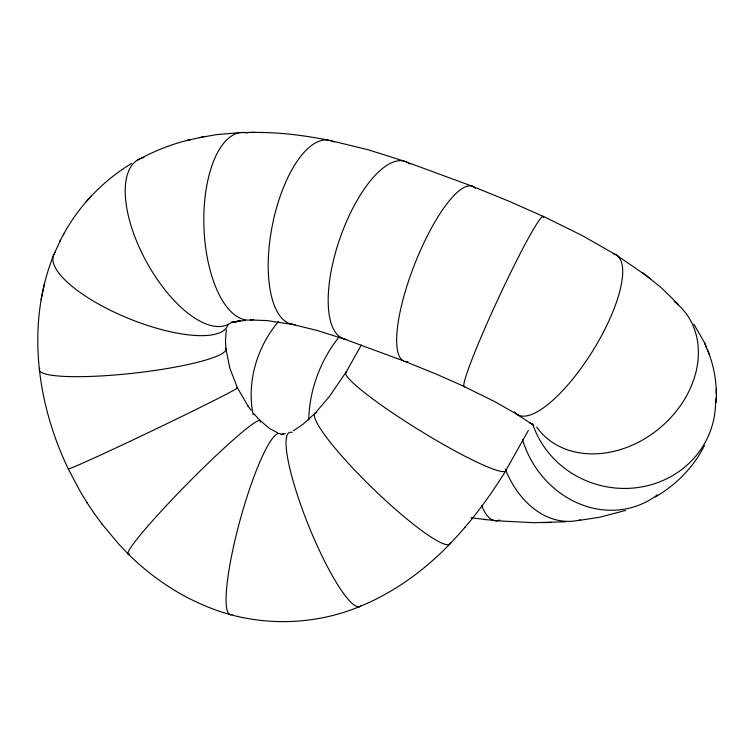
<?xml version="1.0" encoding="UTF-8"?>
<svg xmlns="http://www.w3.org/2000/svg" width="754" height="754" viewBox="0 0 754 754"><rect width="100%" height="100%" fill="white"/><g stroke="black" fill="none" stroke-linecap="round" stroke-linejoin="round"><path stroke-width="1.13" d="M707.375 349.715C714.368 366.284 717.177 384.502 716.168 402.429L716.225 397.443M716.243 393.984L716.3 389.064M53.562 255.257C26.088 324.154 36.739 403.164 68.246 468.837A93.882 1.876 -25.6 0 0 157.897 428.036A93.882 1.876 -25.6 0 0 236.417 388.018M44.505 283.4L41.093 299.856M226.341 329.705L225.455 340.704L225.993 349.338M53.741 254.814L60.546 240.008M704.49 445.341C693.887 467.084 676.084 484.831 655.311 496.999M361.279 345.078L345.718 372.806M528.394 430.374L505.896 470.411M63.251 234.89C79.095 205.55 103.015 180.743 131.526 163.486M59.802 241.412L64.005 233.438M345.85 372.41L329.47 396.425L314.738 413.701M505.764 470.807C489.657 496.773 471.486 521.561 450.213 543.549M464.926 527.366L465.359 526.857M471.938 518.893L472.362 518.403M91.441 195.908L86.154 201.704M315.097 413.258L302.967 424.304L293.438 430.732M449.855 543.992C424.144 570.618 393.541 592.88 359.111 606.791M137.407 160.121C154.259 151.092 172.091 143.722 190.79 139.594M359.14 606.791C318.414 623.511 272.269 626.122 229.847 614.491M625.537 510.411L599.656 517.263L578.667 520.458M233.052 322.401L240.234 320.61L231.846 322.486L245.361 320.309M199.32 137.69L216.228 134.664L240.715 132.553M186.474 140.564L203.618 136.719M285.342 433.767L282.693 434.04M565.613 521.777L533.662 522.711L495.557 520.712M542.531 522.673L550.967 522.418M240.771 132.553L255.399 132.384M250.554 319.988L266.859 320.573L293.108 324.503M261.27 132.478C283.73 132.723 306.049 135.814 328.056 140.084M251.11 132.336L265.521 132.525M282.712 434.134L283.306 434.191L281.572 434.012M471.08 517.753L486.453 519.647M484.191 519.421L496.792 520.712M330.412 140.574L368.31 149.801L404.559 161.271M290.761 324.013L317.066 330.431L344.21 339.036M230.451 614.661C215.474 610.589 201.092 604.585 187.294 597.536L186.134 596.914C164.787 585.547 145.305 570.863 128.067 553.917M406.726 162.091L473.229 186.615M342.052 338.216L403.409 360.827M471.589 186.002L508.978 201.224L542.871 216.228M405.049 361.439L437.113 374.484L464.587 386.642M277.717 432.89L269.451 428.404L260.271 420.647M543.332 216.36L582.211 235.559L615.198 254.39M464.134 386.519L494.944 401.722L518.545 415.181M616.084 254.843L646.159 275.53M517.659 414.728L531.24 423.767M533.653 425.548L529.638 422.513L531.693 424.078M646.112 275.512L661.494 287.896L678.525 304.635M642.154 272.496L650.372 278.735M259.923 420.374L253.862 413.767M128.425 554.19L119.066 544.473L101.875 523.907M68.322 468.997L80.329 491.665L87.153 502.833M247.981 406.067L251.12 410.355M94.278 513.512L102.11 524.228M248.151 406.302L237.378 387.773M87.049 502.701L94.448 513.747M693.859 324.173L704.424 342.542L709.646 355.266M237.453 387.933L229.847 368.188L225.993 349.394M704.424 342.542L706.639 347.943M346.058 339.432A93.882 36.409 -70.8 0 1 341.11 235.078A93.882 36.409 -70.8 0 1 409.865 164.108M295.134 324.644A93.882 38.859 -78.6 0 1 273.014 222.062A93.882 38.859 -78.6 0 1 334.116 142.148M253.825 319.357A93.882 41.734 87.8 0 1 203.938 227.086A93.882 41.734 87.8 0 1 247.246 132.996M232.458 321.524A93.882 42.224 61.2 0 1 145.861 260.724A93.882 42.224 61.2 0 1 143.92 157.529M228.085 324.145A93.882 30.509 22.1 0 1 126.917 317.773A93.882 30.509 22.1 0 1 55.362 252.241M225.54 348.037A93.882 13.685 -6.4 0 1 132.647 373.287A93.882 13.685 -6.4 0 1 39.821 368.291M129.481 554.115A93.882 7.323 -45.3 0 1 189.706 481.372A93.882 7.323 -45.3 0 1 260.177 422.174M232.147 614.425A93.882 15.344 -74.7 0 1 240.187 519.76A93.882 15.344 -74.7 0 1 281.327 434.709M360.723 605.999A93.882 17.182 68 0 1 307.387 522.626A93.882 17.182 68 0 1 292.156 432.438M450.524 542.691A93.882 13.77 44.1 0 1 372.448 488.074A93.882 13.77 44.1 0 1 316.473 412.627M505.868 469.591A93.882 10.697 31.6 0 1 420.666 431.005A93.882 10.697 31.6 0 1 346.793 371.703M253.193 414.672A93.882 75.051 -65.4 0 1 278.66 321.355M308.744 419.978A93.882 61.668 -70.3 0 1 339.724 336.322M499.808 520.015A93.882 28.765 -84.7 0 1 481.721 505.614M580.429 519.883A93.882 67.521 84.4 0 1 505.303 469.186M657.413 494.803A93.882 83.798 64.6 0 1 522.541 439.799M715.518 399.62A93.882 88.529 13.9 0 1 637.271 487.612A93.882 88.529 13.9 0 1 532.616 423.635M674.151 301.477A93.882 74.618 -39.6 0 1 663.784 424.549A93.882 74.618 -39.6 0 1 536.725 427.122M613.106 253.702A93.882 30.471 -58.2 0 1 592.437 351.373A93.882 30.471 -58.2 0 1 514.482 411.873M464.803 386.576A93.882 6.173 -65.1 0 1 499.751 295.361A93.882 6.173 -65.1 0 1 543.587 217.718M407.801 361.581A93.882 25.495 -68.6 0 1 414.38 264.937A93.882 25.495 -68.6 0 1 475.331 188.246"/></g></svg>
